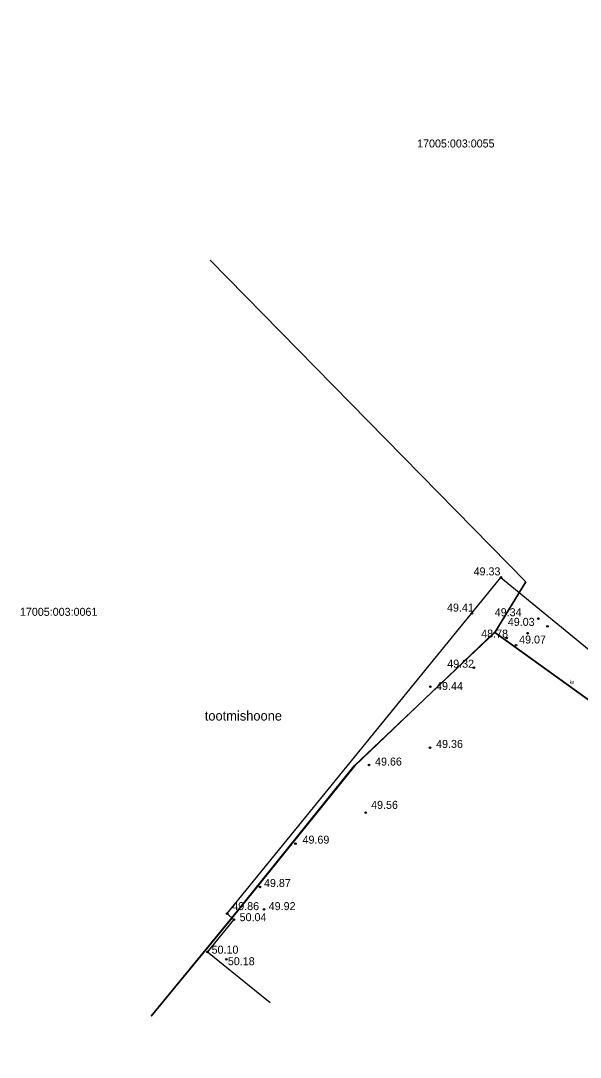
# Model space of a CAD drawing. Extents: x 641098 to 641452, y 6455754 to 6455962.
# Drawn here: x 641097.9 to 641167.7, y 6455832.6 to 6455962.1 of the extents above; entities that cross this region are included whole.
import ezdxf

# ---------------------------------------------------------------- set-up
doc = ezdxf.new("R2010")
doc.units = 0
for name, color, linetype in [('HOONE', 7, 'Continuous'), ('KORGUS', 7, 'Continuous'), ('PIIR', 7, 'Continuous'), ('TEE', 7, 'Continuous')]:
    doc.layers.add(name, color=color, linetype=linetype)

msp = doc.modelspace()

# ---------------------------------------------------------------- linework, layer by layer
at = {"layer": 'HOONE'}
for p, q in [((641123.62, 6455850.55), (641157.79, 6455892.55)), ((641157.79, 6455892.55), (641188.59, 6455867.17)), ((641124.47, 6455849.79), (641123.62, 6455850.55)), ((641121.17, 6455845.76), (641124.47, 6455849.79)), ((641128.97, 6455839.43), (641121.17, 6455845.76))]:
    msp.add_line(p, q, dxfattribs=at)
at = {"layer": 'KORGUS'}
for centre in [(641157.79, 6455892.55), (641154.18, 6455888.07), (641162.47, 6455887.39), (641163.6, 6455886.45), (641161.12, 6455885.58), (641158.51, 6455884.99), (641159.66, 6455884.09), (641154.41, 6455881.27), (641148.98, 6455878.89), (641148.93, 6455871.27), (641141.33, 6455869.12), (641140.9, 6455863.16), (641132.15, 6455859.28), (641127.72, 6455853.88), (641123.62, 6455850.55), (641128.21, 6455851.08), (641124.47, 6455849.79), (641121.17, 6455845.76), (641123.51, 6455844.85)]:
    msp.add_circle(centre, 0.1, dxfattribs=at)
at = {"layer": 'PIIR'}
for points in [[(641121.51, 6455932.19), (641160.91, 6455891.99), (641157.02, 6455885.66), (641191.87, 6455860.58), (641224.93, 6455905.88), (641201.58, 6455908.74), (641213.41, 6455936.25), (641220.5, 6455953.19), (641224.16, 6455962.08)], [(641114.14, 6455837.75), (641124.05, 6455849.81), (641139.49, 6455869), (641157.02, 6455885.66), (641160.91, 6455891.99), (641121.51, 6455932.19)], [(641230.18, 6455766.86), (641234.69, 6455771.62), (641191.37, 6455806.79), (641168.46, 6455829.03), (641191.84, 6455860.59), (641157, 6455885.69), (641139.51, 6455868.99), (641124.03, 6455849.78), (641114.14, 6455837.74)]]:
    msp.add_lwpolyline(points, dxfattribs=at)

# ---------------------------------------------------------------- texts
at = {"layer": 'HOONE'}
msp.add_text('tootmishoone', height=1.2, dxfattribs=at).set_placement((641120.83, 6455874.67))
at = {"layer": 'KORGUS'}
for s, p in [('49.33', (641154.38, 6455892.8)), ('49.41', (641151.06, 6455888.28)), ('49.34', (641157.02, 6455887.7)), ('49.03', (641158.65, 6455886.5)), ('48.78', (641155.33, 6455885.03)), ('49.07', (641160.06, 6455884.29)), ('49.32', (641151.09, 6455881.27)), ('49.44', (641149.7, 6455878.48)), ('49.36', (641149.7, 6455871.25)), ('49.66', (641142.08, 6455869.05)), ('49.56', (641141.59, 6455863.64)), ('49.69', (641133.03, 6455859.29)), ('49.87', (641128.22, 6455853.88)), ('49.86', (641124.26, 6455850.99)), ('49.92', (641128.81, 6455850.99)), ('50.04', (641125.18, 6455849.61)), ('50.10', (641121.68, 6455845.55)), ('50.18', (641123.71, 6455844.11))]:
    msp.add_text(s, height=1, dxfattribs=at).set_placement(p)
at = {"layer": 'PIIR'}
for s, p in [('17005:003:0055', (641147.33, 6455946.25)), ('17005:003:0061', (641097.76, 6455887.75))]:
    msp.add_text(s, height=1, dxfattribs=at).set_placement(p)
at = {"layer": 'TEE'}
msp.add_text('kr', height=0.5, dxfattribs=at).set_placement((641166.36, 6455879.24))

doc.saveas('drawing.dxf')
